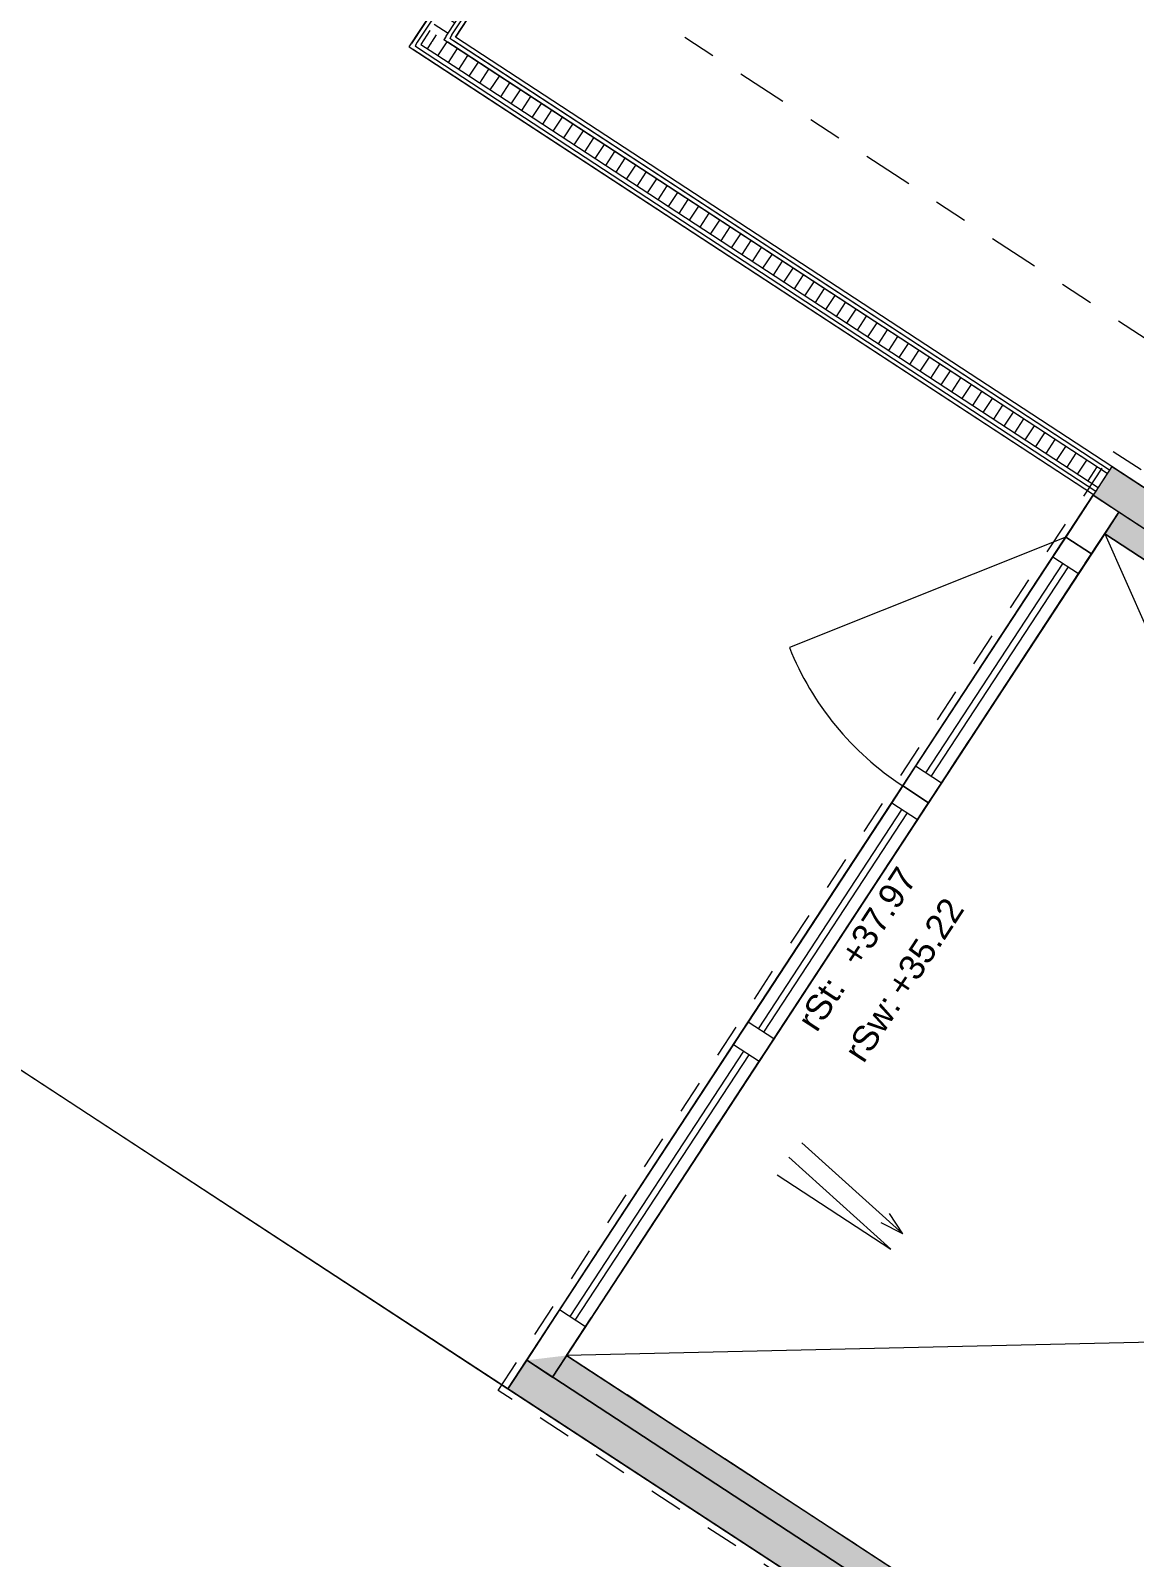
# Model space of a CAD drawing. Header units: metres. Extents: x 2696278.3 to 2696314, y 1245153.2 to 1245192.4.
# Drawn here: x 2696293.986 to 2696297.289, y 1245160.283 to 1245164.854 of the extents above; entities that cross this region are included whole.
import ezdxf

# ---------------------------------------------------------------- set-up
doc = ezdxf.new("R2010")
doc.units = ezdxf.units.M
doc.set_wipeout_variables(frame=1)
for name, pattern in [('000_hbf_Punkt 0.5mm', [0.25, 0, -0.25]), ('000_hbf_Strich 2_1mm', [0.15, 0.1, -0.05]), ('000_hbf_Strichpunkt 3_1_1mm Achsen', [0.25, 0.15, -0.05, 0, -0.05]), ('Wipeout_Contour', [10000, 0, -10000])]:
    doc.linetypes.add(name, pattern=pattern)
for name, color, linetype in [('010 Fenster', 7, 'Continuous'), ('0_C21_Aussenwandkonstruktion.3D', 7, 'Continuous'), ('0_C21_Aussenwandkonstruktion.3D Bauteilschraffuren', 7, 'Continuous'), ('0_C22_Innenwandkonstruktion.3D', 7, 'Continuous'), ('0_C22_Innenwandkonstruktion.3D Bauteilschraffuren', 7, 'Continuous'), ('0_C22_Innenwandkonstruktion.3D Schichttrennlinien', 7, 'Continuous'), ('0_C42_Treppe_ Rampe.3D', 7, 'Continuous'), ('0_C43_Balkon.3D', 7, 'Continuous'), ('0_E22_Aussenwärmedämmung.3D', 7, 'Continuous'), ('0_E22_Aussenwärmedämmung.3D Bauteilschraffuren', 7, 'Continuous'), ('0_G20_Bodenbelag.3D', 7, 'Continuous'), ('1_D01_Sichtbar_1_50.V', 7, 'Continuous'), ('1_M01_Achsen.V', 7, 'Continuous'), ('1_R01_Raumstempel.V Kontur', 7, 'Continuous')]:
    doc.layers.add(name, color=color, linetype=linetype)
doc.styles.add('ERSTELLTER_STIL_2', font='arial.ttf')
pattern_1 = [(236.8, (2696295.289407, 1245171.756836), (0.03137866, -0.02053362), [])]

msp = doc.modelspace()

# ---------------------------------------------------------------- hatches: boundary and pattern name
at = {"layer": '0_C21_Aussenwandkonstruktion.3D Bauteilschraffuren', "linetype": 'Continuous', "lineweight": 0, "true_color": 0xffffff}
for points in [[(2696298.0002, 1245162.9166), (2696297.2421, 1245163.4127), (2696297.1997, 1245163.3478), (2696297.9578, 1245162.8517)], [(2696295.4704, 1245160.8733), (2696297.1674, 1245159.7628), (2696297.2098, 1245159.8276), (2696295.5899, 1245160.8877)]]:
    msp.add_hatch(color=7, dxfattribs=at).paths.add_polyline_path(points)
at = {"layer": '0_E22_Aussenwärmedämmung.3D Bauteilschraffuren', "linetype": 'Continuous', "lineweight": 0, "true_color": 0xffffff}
for points in [[(2696297.1651, 1245163.463), (2696298.0002, 1245162.9166), (2696298.0564, 1245163.0023), (2696297.2213, 1245163.5488)], [(2696295.4143, 1245160.7875), (2696297.1113, 1245159.677), (2696297.1674, 1245159.7628), (2696295.4704, 1245160.8733)]]:
    msp.add_hatch(color=7, dxfattribs=at).paths.add_polyline_path(points)

# ---------------------------------------------------------------- linework, layer by layer
at = {"layer": '010 Fenster', "color": 7, "linetype": 'Continuous', "lineweight": 13}
for p, q in [((2696297.1651, 1245163.463), (2696297.083, 1245163.3375)), ((2696297.2421, 1245163.4127), (2696297.1651, 1245163.463)), ((2696297.149, 1245163.2704), (2696297.2421, 1245163.4127)), ((2696297.083, 1245163.3375), (2696296.2567, 1245163.007)), ((2696297.083, 1245163.3375), (2696297.0447, 1245163.2789)), ((2696297.083, 1245163.3375), (2696297.16, 1245163.2871)), ((2696297.16, 1245163.2871), (2696297.083, 1245163.3375)), ((2696297.1217, 1245163.2286), (2696297.16, 1245163.2871)), ((2696297.16, 1245163.2871), (2696297.149, 1245163.2704)), ((2696297.0447, 1245163.2789), (2696296.634, 1245162.6514)), ((2696296.6836, 1245162.5592), (2696297.149, 1245163.2704)), ((2696297.0447, 1245163.2789), (2696297.1217, 1245163.2286)), ((2696296.711, 1245162.601), (2696297.1217, 1245163.2286)), ((2696296.634, 1245162.6514), (2696296.5957, 1245162.5928)), ((2696296.711, 1245162.601), (2696296.634, 1245162.6514)), ((2696296.6727, 1245162.5424), (2696296.711, 1245162.601)), ((2696296.5847, 1245162.5761), (2696296.5628, 1245162.5426)), ((2696296.5957, 1245162.5928), (2696296.5847, 1245162.5761)), ((2696296.6727, 1245162.5424), (2696296.5957, 1245162.5928)), ((2696296.5957, 1245162.5928), (2696296.6727, 1245162.5424)), ((2696296.6617, 1245162.5257), (2696296.6836, 1245162.5592)), ((2696296.6836, 1245162.5592), (2696296.6727, 1245162.5424)), ((2696296.5628, 1245162.5426), (2696296.133, 1245161.8857)), ((2696296.5628, 1245162.5426), (2696296.6398, 1245162.4922)), ((2696296.6398, 1245162.4922), (2696296.6617, 1245162.5257)), ((2696296.21, 1245161.8354), (2696296.6398, 1245162.4922)), ((2696296.133, 1245161.8857), (2696296.1111, 1245161.8523)), ((2696296.21, 1245161.8354), (2696296.133, 1245161.8857)), ((2696296.1111, 1245161.8523), (2696296.0892, 1245161.8188)), ((2696296.1881, 1245161.8019), (2696296.21, 1245161.8354)), ((2696296.0892, 1245161.8188), (2696295.569, 1245161.0239)), ((2696296.0892, 1245161.8188), (2696296.1662, 1245161.7684)), ((2696296.1662, 1245161.7684), (2696296.1881, 1245161.8019)), ((2696295.646, 1245160.9735), (2696296.1662, 1245161.7684)), ((2696295.569, 1245161.0239), (2696295.4704, 1245160.8733)), ((2696295.646, 1245160.9735), (2696295.569, 1245161.0239)), ((2696295.5474, 1245160.8229), (2696295.646, 1245160.9735)), ((2696295.4704, 1245160.8733), (2696295.5474, 1245160.8229))]:
    msp.add_line(p, q, dxfattribs=at)
at = {"layer": '010 Fenster', "color": 7, "linetype": 'Continuous', "lineweight": 5}
msp.add_line((2696297.2421, 1245163.4127), (2696295.5474, 1245160.8229), dxfattribs=at)
at = {"layer": '010 Fenster', "color": 253, "linetype": 'Continuous', "lineweight": 13, "true_color": 0xacacac}
for p, q in [((2696297.0748, 1245163.2592), (2696296.6641, 1245162.6317)), ((2696296.6809, 1245162.6207), (2696297.0915, 1245163.2483)), ((2696296.593, 1245162.5229), (2696296.1631, 1245161.866)), ((2696296.1799, 1245161.8551), (2696296.6097, 1245162.5119)), ((2696296.1193, 1245161.7991), (2696295.5991, 1245161.0042)), ((2696295.6159, 1245160.9932), (2696296.136, 1245161.7881))]:
    msp.add_line(p, q, dxfattribs=at)
at = {"layer": '010 Fenster', "color": 7, "linetype": 'Continuous', "lineweight": 13}
msp.add_arc((2696297.083, 1245163.3375), 0.89, 201.8, 236.8, dxfattribs=at)
at = {"layer": '0_C21_Aussenwandkonstruktion.3D', "color": 7, "linetype": 'Continuous', "lineweight": 13, "flags": 128}
for points in [[(2696297.2421, 1245163.4127), (2696297.1997, 1245163.3478)], [(2696298.0002, 1245162.9166), (2696297.2421, 1245163.4127)], [(2696297.1997, 1245163.3478), (2696297.9578, 1245162.8517)], [(2696295.4704, 1245160.8733), (2696297.1674, 1245159.7628)], [(2696297.2098, 1245159.8276), (2696295.5899, 1245160.8877)]]:
    msp.add_lwpolyline(points, dxfattribs=at)
at = {"layer": '0_C42_Treppe_ Rampe.3D', "color": 7, "linetype": 'Continuous', "lineweight": 13}
for q in [(2696296.5311, 1245161.2847), (2696296.5562, 1245161.3125)]:
    msp.add_line((2696296.5957, 1245161.2517), q, dxfattribs=at)
at = {"layer": '0_C42_Treppe_ Rampe.3D', "color": 7, "linetype": 'Continuous', "lineweight": 13, "flags": 128}
msp.add_lwpolyline([(2696296.5957, 1245161.2517), (2696296.2932, 1245161.5244)], dxfattribs=at)
at = {"layer": '0_C42_Treppe_ Rampe.3D', "color": 7, "linetype": 'Continuous', "lineweight": 13}
msp.add_lwpolyline([(2696296.22, 1245161.4287), (2696296.5603, 1245161.2061), (2696296.2547, 1245161.4817)], dxfattribs=at)
at = {"layer": '0_C43_Balkon.3D', "color": 253, "linetype": 'Continuous', "lineweight": 13, "true_color": 0xacacac}
for p, q in [((2696297.1997, 1245163.3478), (2696298.2634, 1245160.9487)), ((2696298.2634, 1245160.9487), (2696295.5899, 1245160.8877))]:
    msp.add_line(p, q, dxfattribs=at)
at = {"layer": '0_C43_Balkon.3D', "color": 255, "linetype": 'Wipeout_Contour', "lineweight": 0, "flags": 128}
msp.add_lwpolyline([(2696297.4692, 1245159.6579), (2696295.5899, 1245160.8877), (2696297.1997, 1245163.3478), (2696297.9578, 1245162.8517), (2696298.0564, 1245163.0023), (2696298.9182, 1245162.4383), (2696298.8689, 1245162.363), (2696299.1283, 1245162.1933)], close=True, dxfattribs=at)
at = {"layer": '0_E22_Aussenwärmedämmung.3D', "color": 7, "linetype": 'Continuous', "lineweight": 13, "flags": 128}
for points in [[(2696297.2213, 1245163.5488), (2696297.1651, 1245163.463)], [(2696298.0564, 1245163.0023), (2696297.2213, 1245163.5488)], [(2696297.1651, 1245163.463), (2696298.0002, 1245162.9166)], [(2696295.4704, 1245160.8733), (2696295.4143, 1245160.7875)], [(2696297.1674, 1245159.7628), (2696295.4704, 1245160.8733)], [(2696295.4143, 1245160.7875), (2696297.1113, 1245159.677)]]:
    msp.add_lwpolyline(points, dxfattribs=at)
at = {"layer": '0_E22_Aussenwärmedämmung.3D', "color": 255, "linetype": '000_hbf_Punkt 0.5mm', "lineweight": 0, "flags": 128}
msp.add_lwpolyline([(2696297.9578, 1245162.8517), (2696298.0071, 1245162.927), (2696298.8689, 1245162.363), (2696299.2371, 1245162.1221), (2696297.578, 1245159.5867), (2696295.5899, 1245160.8877), (2696297.1997, 1245163.3478)], close=True, dxfattribs=at)
for points in [[(2696295.5899, 1245160.8877), (2696297.1997, 1245163.3478)], [(2696297.1997, 1245163.3478), (2696297.9578, 1245162.8517)], [(2696297.3353, 1245159.7455), (2696295.5899, 1245160.8877)]]:
    msp.add_lwpolyline(points, dxfattribs=at)
at = {"layer": '0_G20_Bodenbelag.3D', "color": 255, "linetype": 'Wipeout_Contour', "lineweight": 18, "flags": 128}
for points in [[(2696291.8493, 1245162.977), (2696293.8999, 1245166.1107), (2696293.2807, 1245166.5159), (2696294.0336, 1245167.6664), (2696295.5816, 1245166.6534), (2696295.9375, 1245167.1973), (2696296.4605, 1245166.8551), (2696295.6939, 1245165.6836), (2696295.119, 1245164.805), (2696297.1665, 1245163.4651), (2696295.4143, 1245160.7875), (2696297.1113, 1245159.677), (2696295.1729, 1245156.7149), (2696288.5834, 1245161.0269), (2696290.456, 1245163.8887)], [(2696295.1929, 1245164.918), (2696295.2766, 1245164.8632), (2696295.2574, 1245164.8339), (2696298.0564, 1245163.0023), (2696298.9182, 1245162.4383), (2696300.5938, 1245164.9988), (2696299.7654, 1245165.5409), (2696296.9329, 1245167.3944), (2696295.7913, 1245165.6498), (2696295.7076, 1245165.7045)]]:
    msp.add_lwpolyline(points, close=True, dxfattribs=at)
at = {"layer": '1_R01_Raumstempel.V Kontur', "color": 21, "linetype": 'Continuous', "lineweight": 0, "true_color": 0xffa8a8, "flags": 128}
for points in [[(2696296.9247, 1245167.3819), (2696296.6751, 1245167.0004), (2696295.8269, 1245165.7042), (2696295.7432, 1245165.7589), (2696295.2285, 1245164.9724), (2696295.3121, 1245164.9176), (2696295.2574, 1245164.8339), (2696298.9182, 1245162.4383), (2696300.5856, 1245164.9863), (2696300.501, 1245165.0416), (2696300.5558, 1245165.1253), (2696299.7692, 1245165.64), (2696299.7145, 1245165.5563)], [(2696291.8493, 1245162.977), (2696290.456, 1245163.8887), (2696290.1115, 1245163.3621), (2696292.0068, 1245162.1219), (2696292.418, 1245162.7504), (2696295.4143, 1245160.7875), (2696297.1665, 1245163.4651), (2696295.119, 1245164.805), (2696295.1847, 1245164.9054), (2696295.3511, 1245165.1598), (2696293.8999, 1245166.1107)], [(2696292.0068, 1245162.1219), (2696290.1118, 1245163.3626), (2696288.5834, 1245161.0269), (2696295.1729, 1245156.7149), (2696296.7002, 1245159.0489), (2696297.1113, 1245159.677), (2696292.417, 1245162.7489)]]:
    msp.add_lwpolyline(points, close=True, dxfattribs=at)
at = {"layer": '1_R01_Raumstempel.V Kontur', "color": 143, "linetype": 'Continuous', "lineweight": 0, "true_color": 0x83b8d6, "flags": 128}
msp.add_lwpolyline([(2696297.9578, 1245162.8517), (2696297.1997, 1245163.3478), (2696295.5899, 1245160.8877), (2696296.3501, 1245160.3902), (2696297.5111, 1245159.6305), (2696299.1702, 1245162.1659), (2696298.802, 1245162.4068), (2696298.813, 1245162.4236), (2696298.085, 1245162.9), (2696298.074, 1245162.8832), (2696298.0071, 1245162.927)], close=True, dxfattribs=at)

# ---------------------------------------------------------------- texts
at = {"layer": '010 Fenster', "color": 7, "lineweight": 13, "char_height": 0.075, "attachment_point": 3, "rotation": 56.8, "style": 'ERSTELLTER_STIL_2'}
for s, insert in [('\\A1;{\\pqr;\\fArial|b0|i0|c0|p0;\\W1.000000;+37.97}', (2696296.5792, 1245162.3573)), ('\\A1;{\\pqr;\\fArial|b0|i0|c0|p0;\\W1.000000;+35.22}', (2696296.7196, 1245162.2654)), ('\\A1;{\\pqr;\\fArial|b0|i0|c0|p0;\\W1.000000;rSt:}', (2696296.3647, 1245162.0295)), ('\\A1;{\\pqr;\\fArial|b0|i0|c0|p0;\\W1.000000;rSw:}', (2696296.5302, 1245161.9758))]:
    msp.add_mtext(s, dxfattribs=dict(at, insert=insert))

# ---------------------------------------------------------------- next in the draw order: wipeouts: each hides what was drawn before it
at = {"color": 254, "linetype": 'Wipeout_Contour', "lineweight": 0, "ltscale": 27.590885}
msp.add_wipeout([(2696295.2469, 1245164.8408), (2696295.2574, 1245164.8339), (2696295.3121, 1245164.9176), (2696295.3017, 1245164.9245)], dxfattribs=at).dxf.layer = '0_C22_Innenwandkonstruktion.3D Bauteilschraffuren'

# ---------------------------------------------------------------- next in the draw order: wipeouts: each hides what was drawn before it
at = {"color": 254, "linetype": 'Wipeout_Contour', "lineweight": 0, "ltscale": 27.585456}
msp.add_wipeout([(2696295.2296, 1245164.8372), (2696295.2401, 1245164.8303), (2696295.3017, 1245164.9245), (2696295.2912, 1245164.9313)], dxfattribs=at).dxf.layer = '0_C22_Innenwandkonstruktion.3D Bauteilschraffuren'

# ---------------------------------------------------------------- next in the draw order: wipeouts: each hides what was drawn before it
at = {"color": 254, "linetype": 'Wipeout_Contour', "lineweight": 0, "ltscale": 27.555296}
msp.add_wipeout([(2696295.2285, 1245164.9724), (2696295.1258, 1245164.8155), (2696295.1363, 1245164.8086), (2696295.2389, 1245164.9655)], dxfattribs=at).dxf.layer = '0_C22_Innenwandkonstruktion.3D Bauteilschraffuren'

# ---------------------------------------------------------------- next in the draw order: wipeouts: each hides what was drawn before it
at = {"color": 254, "linetype": 'Wipeout_Contour', "lineweight": 0, "ltscale": 27.560035}
msp.add_wipeout([(2696295.1431, 1245164.8191), (2696295.1536, 1245164.8122), (2696295.2494, 1245164.9587), (2696295.2389, 1245164.9655)], dxfattribs=at).dxf.layer = '0_C22_Innenwandkonstruktion.3D Bauteilschraffuren'

# ---------------------------------------------------------------- next in the draw order: linework, layer by layer
at = {"layer": '0_C22_Innenwandkonstruktion.3D Schichttrennlinien', "color": 7, "linetype": 'Continuous', "lineweight": 5}
msp.add_line((2696295.1431, 1245164.8191), (2696295.1363, 1245164.8086), dxfattribs=at)

# ---------------------------------------------------------------- next in the draw order: wipeouts: each hides what was drawn before it
at = {"color": 254, "linetype": 'Wipeout_Contour', "lineweight": 0, "ltscale": 27.542168}
msp.add_wipeout([(2696295.1809, 1245164.8541), (2696295.2228, 1245164.8267), (2696295.2912, 1245164.9313), (2696295.2494, 1245164.9587)], dxfattribs=at).dxf.layer = '0_C22_Innenwandkonstruktion.3D Bauteilschraffuren'

# ---------------------------------------------------------------- next in the draw order: hatches: boundary and pattern name
at = {"layer": '0_C22_Innenwandkonstruktion.3D Bauteilschraffuren', "linetype": 'Continuous', "lineweight": 0, "true_color": 0x000000}
h = msp.add_hatch(dxfattribs=at)
h.set_pattern_fill('DÄMMSTOFF__ALLGEMEIN_VER_31', color=18, angle=-33.2, style=0, pattern_type=2)
h.set_pattern_definition([(146.8, (2696295.289407, 1245171.756836), (0.02053362, 0.03137866), [])])
h.paths.add_polyline_path([(2696295.1809, 1245164.8541), (2696295.2228, 1245164.8267), (2696295.2912, 1245164.9313), (2696295.2494, 1245164.9587)])

# ---------------------------------------------------------------- next in the draw order: linework, layer by layer
at = {"layer": '0_C22_Innenwandkonstruktion.3D', "color": 7, "linetype": 'Continuous', "lineweight": 13, "flags": 128}
for points in [[(2696295.2285, 1245164.9724), (2696295.1258, 1245164.8155)], [(2696295.2574, 1245164.8339), (2696295.3121, 1245164.9176)]]:
    msp.add_lwpolyline(points, dxfattribs=at)
at = {"layer": '0_C22_Innenwandkonstruktion.3D Schichttrennlinien', "color": 7, "linetype": 'Continuous', "lineweight": 5}
for p, q in [((2696295.2389, 1245164.9655), (2696295.1431, 1245164.8191)), ((2696295.2296, 1245164.8372), (2696295.2912, 1245164.9313)), ((2696295.2469, 1245164.8408), (2696295.3017, 1245164.9245)), ((2696295.1809, 1245164.8541), (2696295.1536, 1245164.8122)), ((2696295.2469, 1245164.8408), (2696295.2401, 1245164.8303)), ((2696295.2296, 1245164.8372), (2696295.2228, 1245164.8267))]:
    msp.add_line(p, q, dxfattribs=at)

# ---------------------------------------------------------------- next in the draw order: wipeouts: each hides what was drawn before it
at = {"color": 254, "linetype": 'Wipeout_Contour', "lineweight": 0, "ltscale": 20.656649}
msp.add_wipeout([(2696295.2469, 1245164.8408), (2696295.2401, 1245164.8303), (2696295.2574, 1245164.8339)], dxfattribs=at).dxf.layer = '0_C22_Innenwandkonstruktion.3D Bauteilschraffuren'
at = {"color": 254, "linetype": 'Wipeout_Contour', "lineweight": 0, "ltscale": 20.726059}
msp.add_wipeout([(2696295.1258, 1245164.8155), (2696295.119, 1245164.805), (2696295.1363, 1245164.8086)], dxfattribs=at).dxf.layer = '0_C22_Innenwandkonstruktion.3D Bauteilschraffuren'

# ---------------------------------------------------------------- next in the draw order: wipeouts: each hides what was drawn before it
at = {"color": 254, "linetype": 'Wipeout_Contour', "lineweight": 0, "ltscale": 20.715749}
msp.add_wipeout([(2696295.1431, 1245164.8191), (2696295.1363, 1245164.8086), (2696295.1536, 1245164.8122)], dxfattribs=at).dxf.layer = '0_C22_Innenwandkonstruktion.3D Bauteilschraffuren'
at = {"color": 254, "linetype": 'Wipeout_Contour', "lineweight": 0, "ltscale": 20.66617}
msp.add_wipeout([(2696295.2296, 1245164.8372), (2696295.2228, 1245164.8267), (2696295.2401, 1245164.8303)], dxfattribs=at).dxf.layer = '0_C22_Innenwandkonstruktion.3D Bauteilschraffuren'

# ---------------------------------------------------------------- next in the draw order: wipeouts: each hides what was drawn before it
at = {"color": 254, "linetype": 'Wipeout_Contour', "lineweight": 0, "ltscale": 20.668024}
msp.add_wipeout([(2696295.1809, 1245164.8541), (2696295.1536, 1245164.8122), (2696295.2228, 1245164.8267)], dxfattribs=at).dxf.layer = '0_C22_Innenwandkonstruktion.3D Bauteilschraffuren'
at = {"color": 254, "linetype": 'Wipeout_Contour', "lineweight": 0, "ltscale": 30.945214}
msp.add_wipeout([(2696295.2505, 1245164.8235), (2696297.2144, 1245163.5383), (2696297.2213, 1245163.5488), (2696295.2574, 1245164.8339)], dxfattribs=at).dxf.layer = '0_C22_Innenwandkonstruktion.3D Bauteilschraffuren'

# ---------------------------------------------------------------- next in the draw order: hatches: boundary and pattern name
at = {"layer": '0_C22_Innenwandkonstruktion.3D Bauteilschraffuren', "linetype": 'Continuous', "lineweight": 0, "true_color": 0x000000}
h = msp.add_hatch(dxfattribs=at)
h.set_pattern_fill('DÄMMSTOFF__ALLGEMEIN_VER_31', color=18, angle=-33.2, style=0, pattern_type=2)
h.set_pattern_definition(pattern_1)
h.paths.add_polyline_path([(2696295.1809, 1245164.8541), (2696295.1536, 1245164.8122), (2696295.2228, 1245164.8267)])

# ---------------------------------------------------------------- next in the draw order: wipeouts: each hides what was drawn before it
at = {"color": 254, "linetype": 'Wipeout_Contour', "lineweight": 0, "ltscale": 20.969682}
msp.add_wipeout([(2696295.2401, 1245164.8303), (2696295.2505, 1245164.8235), (2696295.2574, 1245164.8339)], dxfattribs=at).dxf.layer = '0_C22_Innenwandkonstruktion.3D Bauteilschraffuren'

# ---------------------------------------------------------------- next in the draw order: wipeouts: each hides what was drawn before it
at = {"color": 254, "linetype": 'Wipeout_Contour', "lineweight": 0, "ltscale": 30.970429}
msp.add_wipeout([(2696295.2332, 1245164.8199), (2696297.2076, 1245163.5279), (2696297.2144, 1245163.5383), (2696295.2401, 1245164.8303)], dxfattribs=at).dxf.layer = '0_C22_Innenwandkonstruktion.3D Bauteilschraffuren'

# ---------------------------------------------------------------- next in the draw order: wipeouts: each hides what was drawn before it
at = {"color": 254, "linetype": 'Wipeout_Contour', "lineweight": 0, "ltscale": 20.982626}
msp.add_wipeout([(2696295.2228, 1245164.8267), (2696295.2332, 1245164.8199), (2696295.2401, 1245164.8303)], dxfattribs=at).dxf.layer = '0_C22_Innenwandkonstruktion.3D Bauteilschraffuren'

# ---------------------------------------------------------------- next in the draw order: wipeouts: each hides what was drawn before it
at = {"color": 254, "linetype": 'Wipeout_Contour', "lineweight": 0, "ltscale": 31.123828}
msp.add_wipeout([(2696295.1294, 1245164.7982), (2696297.1665, 1245163.4651), (2696297.1734, 1245163.4756), (2696295.1363, 1245164.8086)], dxfattribs=at).dxf.layer = '0_C22_Innenwandkonstruktion.3D Bauteilschraffuren'

# ---------------------------------------------------------------- next in the draw order: wipeouts: each hides what was drawn before it
at = {"color": 254, "linetype": 'Wipeout_Contour', "lineweight": 0, "ltscale": 21.062938}
msp.add_wipeout([(2696295.119, 1245164.805), (2696295.1294, 1245164.7982), (2696295.1363, 1245164.8086)], dxfattribs=at).dxf.layer = '0_C22_Innenwandkonstruktion.3D Bauteilschraffuren'

# ---------------------------------------------------------------- next in the draw order: wipeouts: each hides what was drawn before it
at = {"color": 254, "linetype": 'Wipeout_Contour', "lineweight": 0, "ltscale": 31.098011}
msp.add_wipeout([(2696295.1467, 1245164.8018), (2696297.1734, 1245163.4756), (2696297.1802, 1245163.486), (2696295.1536, 1245164.8122)], dxfattribs=at).dxf.layer = '0_C22_Innenwandkonstruktion.3D Bauteilschraffuren'

# ---------------------------------------------------------------- next in the draw order: wipeouts: each hides what was drawn before it
at = {"color": 254, "linetype": 'Wipeout_Contour', "lineweight": 0, "ltscale": 21.049238}
msp.add_wipeout([(2696295.1363, 1245164.8086), (2696295.1467, 1245164.8018), (2696295.1536, 1245164.8122)], dxfattribs=at).dxf.layer = '0_C22_Innenwandkonstruktion.3D Bauteilschraffuren'
at = {"color": 254, "linetype": 'Wipeout_Contour', "lineweight": 0, "ltscale": 31.055087}
msp.add_wipeout([(2696295.1954, 1245164.7849), (2696297.1802, 1245163.486), (2696297.2076, 1245163.5279), (2696295.2228, 1245164.8267)], dxfattribs=at).dxf.layer = '0_C22_Innenwandkonstruktion.3D Bauteilschraffuren'

# ---------------------------------------------------------------- next in the draw order: hatches: boundary and pattern name
at = {"layer": '0_C22_Innenwandkonstruktion.3D Bauteilschraffuren', "linetype": 'Continuous', "lineweight": 0, "true_color": 0x000000}
h = msp.add_hatch(dxfattribs=at)
h.set_pattern_fill('DÄMMSTOFF__ALLGEMEIN_VER_31', color=18, angle=-33.2, style=0, pattern_type=2)
h.set_pattern_definition(pattern_1)
h.paths.add_polyline_path([(2696295.1954, 1245164.7849), (2696297.1802, 1245163.486), (2696297.2076, 1245163.5279), (2696295.2228, 1245164.8267)])

# ---------------------------------------------------------------- next in the draw order: linework, layer by layer
at = {"layer": '0_C22_Innenwandkonstruktion.3D', "color": 7, "linetype": 'Continuous', "lineweight": 13, "flags": 128}
for points in [[(2696295.119, 1245164.805), (2696295.1258, 1245164.8155)], [(2696297.2213, 1245163.5488), (2696295.2574, 1245164.8339)], [(2696297.2076, 1245163.5279), (2696297.1802, 1245163.486)], [(2696297.2144, 1245163.5383), (2696297.2076, 1245163.5279)], [(2696297.2213, 1245163.5488), (2696297.2144, 1245163.5383)], [(2696297.1734, 1245163.4756), (2696297.1665, 1245163.4651)], [(2696297.1802, 1245163.486), (2696297.1734, 1245163.4756)]]:
    msp.add_lwpolyline(points, dxfattribs=at)
at = {"layer": '1_D01_Sichtbar_1_50.V', "color": 7, "linetype": '000_hbf_Strich 2_1mm', "lineweight": 13}
msp.add_lwpolyline([(2696297.1003, 1245159.6603), (2696295.385, 1245160.7828), (2696297.2248, 1245163.5943), (2696298.9401, 1245162.4718), (2696299.0907, 1245162.3733), (2696298.8115, 1245161.9465), (2696298.9286, 1245161.8698), (2696297.6857, 1245159.9704), (2696297.5434, 1245160.0635), (2696297.1382, 1245159.4443), (2696297.1633, 1245159.4278)], dxfattribs=at)

# ---------------------------------------------------------------- next in the draw order: wipeouts: each hides what was drawn before it
at = {"color": 254, "linetype": 'Wipeout_Contour', "lineweight": 0, "ltscale": 21.044419}
msp.add_wipeout([(2696295.1536, 1245164.8122), (2696295.1954, 1245164.7849), (2696295.2228, 1245164.8267)], dxfattribs=at).dxf.layer = '0_C22_Innenwandkonstruktion.3D Bauteilschraffuren'

# ---------------------------------------------------------------- next in the draw order: hatches: boundary and pattern name
at = {"layer": '0_C22_Innenwandkonstruktion.3D Bauteilschraffuren', "linetype": 'Continuous', "lineweight": 0, "true_color": 0x000000}
h = msp.add_hatch(dxfattribs=at)
h.set_pattern_fill('DÄMMSTOFF__ALLGEMEIN_VER_31', color=18, angle=-33.2, style=0, pattern_type=2)
h.set_pattern_definition(pattern_1)
h.paths.add_polyline_path([(2696295.1536, 1245164.8122), (2696295.1954, 1245164.7849), (2696295.2228, 1245164.8267)])

# ---------------------------------------------------------------- next in the draw order: linework, layer by layer
at = {"layer": '0_C22_Innenwandkonstruktion.3D', "color": 7, "linetype": 'Continuous', "lineweight": 13, "flags": 128}
msp.add_lwpolyline([(2696295.119, 1245164.805), (2696297.1665, 1245163.4651)], dxfattribs=at)
at = {"layer": '0_C22_Innenwandkonstruktion.3D Schichttrennlinien', "color": 7, "linetype": 'Continuous', "lineweight": 5}
for p, q in [((2696295.1809, 1245164.8541), (2696295.1536, 1245164.8122)), ((2696295.2469, 1245164.8408), (2696295.2401, 1245164.8303)), ((2696295.1431, 1245164.8191), (2696295.1363, 1245164.8086)), ((2696295.1363, 1245164.8086), (2696295.1467, 1245164.8018)), ((2696295.1467, 1245164.8018), (2696297.1734, 1245163.4756)), ((2696295.1536, 1245164.8122), (2696295.1954, 1245164.7849)), ((2696295.2296, 1245164.8372), (2696295.2228, 1245164.8267)), ((2696297.2076, 1245163.5279), (2696295.2228, 1245164.8267)), ((2696297.2144, 1245163.5383), (2696295.2401, 1245164.8303)), ((2696295.1954, 1245164.7849), (2696297.1802, 1245163.486))]:
    msp.add_line(p, q, dxfattribs=at)
at = {"layer": '1_M01_Achsen.V', "color": 7, "linetype": '000_hbf_Strichpunkt 3_1_1mm Achsen', "lineweight": 13}
msp.add_line((2696300.3787, 1245161.9308), (2696284.4802, 1245172.3345), dxfattribs=at)
msp.add_line((2696300.3787, 1245161.9308), (2696284.4802, 1245172.3345), dxfattribs=at)

doc.saveas('drawing.dxf')
